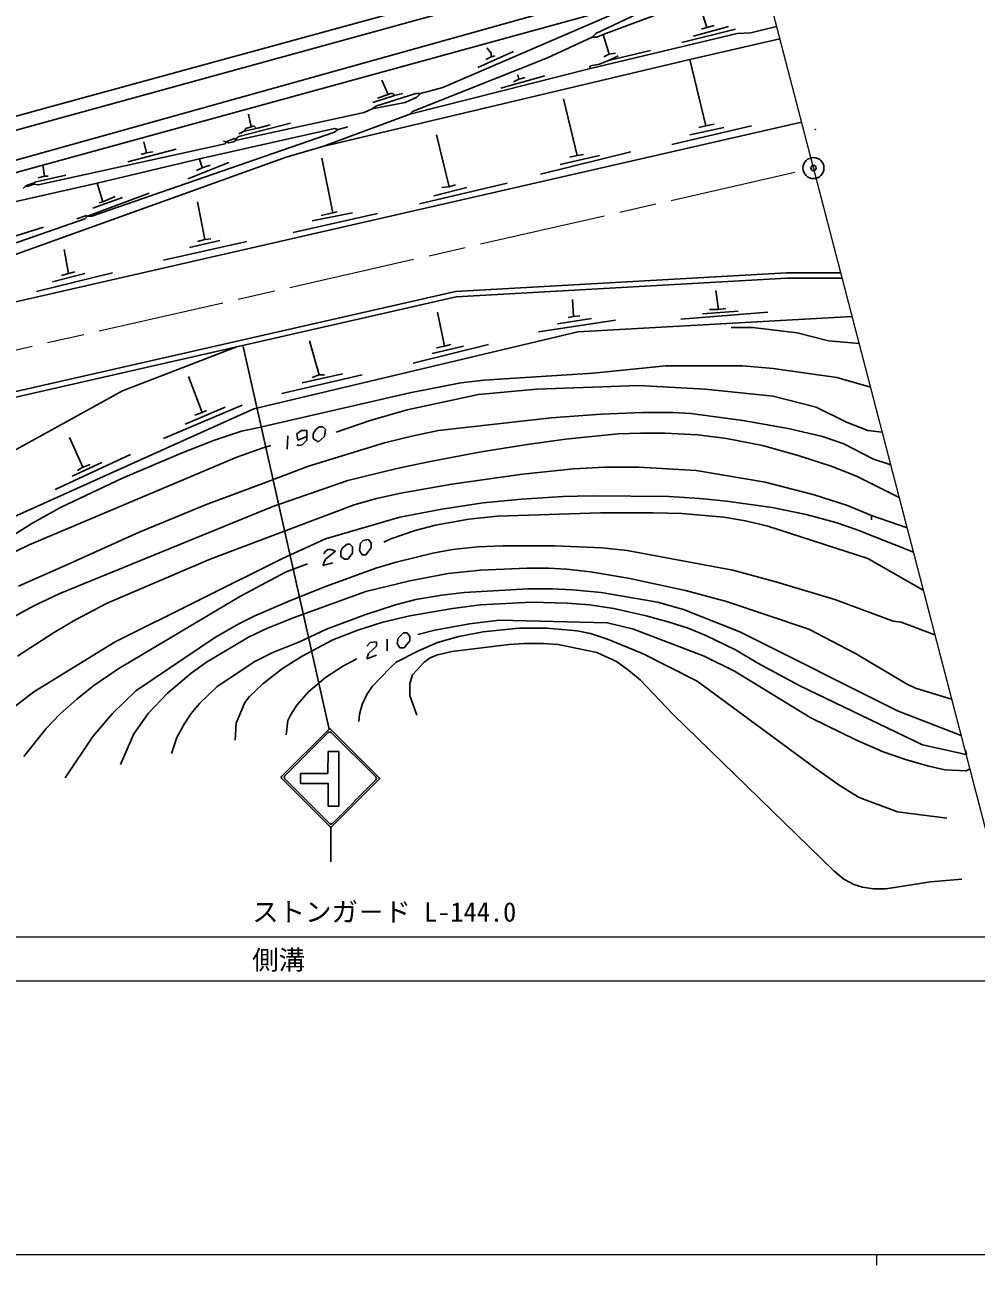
# Model space of a CAD drawing. Units: millimetres, scale not verified. Extents: x -24219 to 615781, y -164916 to 195084.
# Drawn here: x 123216 to 213208, y 19083 to 136346 of the extents above; entities that cross this region are included whole.
import ezdxf
from ezdxf.enums import TextEntityAlignment as Align

# ---------------------------------------------------------------- set-up
doc = ezdxf.new("R2010")
doc.units = ezdxf.units.MM
doc.header["$LTSCALE"] = 1000
doc.header["$PDMODE"] = 32
doc.header["$PDSIZE"] = 500
doc.linetypes.add('CHAIN', pattern=[18.5, 12, -1.5, 3.5, -1.5])
for name, color, linetype, lineweight in [('M-BGD', 7, 'Continuous', 25), ('M-BMK', 2, 'CHAIN', 13), ('M-BMK-HTXT', 7, 'Continuous', 13), ('M-BMK-LINE', 2, 'Continuous', 13), ('M-BMK-SRVR', 3, 'Continuous', 25), ('M-STR-STRC', 7, 'Continuous', 25), ('M-SUV', 7, 'Continuous', 13), ('表記要素_3', 6, 'Continuous', 13)]:
    doc.layers.add(name, color=color, linetype=linetype, lineweight=lineweight)
doc.layers.add('M-OTRS', color=6, linetype='Continuous')
doc.styles.add('ＭＳ ゴシック', font='')
doc.styles.get('ＭＳ ゴシック').set_extended_font_data('MS Gothic')

# ---------------------------------------------------------------- blocks, each defined once
blk = doc.blocks.new('BUHIN1')
at = {"color": 3, "linetype": 'Continuous', "lineweight": 25}
for radius in [995, 30]:
    blk.add_circle((0, 0), radius, dxfattribs=at)

msp = doc.modelspace()

# ---------------------------------------------------------------- linework, layer by layer
at = {"layer": 'M-BGD'}
for p, q in [((191903, 145511), (90027, 117480)), ((188071, 145674), (125502, 128572)), ((192519, 143147), (90619, 114686)), ((185954, 139663), (177233, 135514)), ((189510, 139748), (177911, 135430)), ((182144, 138816), (124909, 123068)), ((162755, 130434), (182144, 138816)), ((187139, 137970), (187732, 136107)), ((189764, 136192), (186462, 135260)), ((187732, 136107), (187224, 135938)), ((188409, 136276), (187732, 136107)), ((194330, 136191), (191881, 135599)), ((176895, 135176), (172661, 133228)), ((190611, 135514), (176725, 132212)), ((177233, 135514), (176895, 135176)), ((177318, 135176), (176895, 135176)), ((177911, 135430), (177318, 135176)), ((177911, 135430), (178503, 133567)), ((190441, 135938), (185361, 134668)), ((194635, 135017), (186123, 133059)), ((191881, 135599), (190611, 135514)), ((169444, 133821), (166057, 132297)), ((166904, 134160), (167327, 133652)), ((182398, 133906), (178419, 132974)), ((186123, 133059), (151410, 124846)), ((172661, 133228), (159877, 128148)), ((167327, 133313), (166819, 133059)), ((167327, 133652), (167327, 133313)), ((167666, 133398), (167327, 133313)), ((177572, 132636), (176725, 132466)), ((178419, 132974), (177572, 132636)), ((178503, 133567), (177995, 133313)), ((179350, 133398), (178419, 132974)), ((179096, 133652), (178503, 133567)), ((186123, 133059), (187647, 126794)), ((176725, 132212), (159623, 127894)), ((172407, 131535), (168259, 130350)), ((169867, 131620), (169952, 131196)), ((170545, 131366), (169952, 131196)), ((176725, 132466), (176641, 132297)), ((176641, 132297), (176725, 132212)), ((156998, 131112), (157591, 129757)), ((160639, 129842), (162755, 130434)), ((169952, 131196), (169444, 130942)), ((156067, 128402), (159199, 128995)), ((158183, 129672), (156151, 128995)), ((160215, 129842), (156405, 128656)), ((157591, 129757), (156575, 129418)), ((157591, 129757), (157760, 129842)), ((157760, 129842), (158014, 129842)), ((158014, 129842), (158183, 129672)), ((158945, 129842), (158183, 129672)), ((159199, 128995), (160300, 129503)), ((160639, 129842), (160215, 129842)), ((160300, 129503), (160639, 129842)), ((174185, 129334), (175455, 124000)), ((125502, 128572), (96123, 120444)), ((155305, 128064), (143282, 125439)), ((144383, 127894), (144637, 126709)), ((159623, 127894), (151410, 124846)), ((156067, 128402), (155305, 128064)), ((156405, 128656), (156067, 128402)), ((159877, 128148), (159623, 127894)), ((112281, 107852), (196689, 127128)), ((148362, 127048), (143451, 125778)), ((144637, 126709), (144129, 126540)), ((144637, 126709), (144891, 126794)), ((144891, 126794), (145145, 126540)), ((146415, 126878), (145145, 126540)), ((153781, 126709), (152849, 126455)), ((191965, 126794), (184430, 125016)), ((187647, 126794), (186970, 126624)), ((188409, 126963), (187647, 126794)), ((152511, 126201), (129566, 118242)), ((139726, 123661), (152511, 126540)), ((142266, 125270), (143028, 125608)), ((143028, 125608), (143113, 125524)), ((143451, 125778), (143113, 125524)), ((143282, 125439), (143113, 125524)), ((143197, 125439), (143113, 125524)), ((143959, 126286), (143451, 126032)), ((144129, 126540), (143959, 126286)), ((145145, 126540), (143959, 126286)), ((152511, 126540), (152849, 126455)), ((152849, 126455), (152511, 126201)), ((162163, 125947), (163348, 121036)), ((189341, 126624), (186123, 125947)), ((142181, 125100), (124486, 121206)), ((137525, 124592), (132953, 123407)), ((134477, 125270), (134731, 124254)), ((135323, 124338), (134731, 124254)), ((142012, 125354), (142266, 125270)), ((142266, 125270), (142181, 125100)), ((142266, 125270), (142520, 125185)), ((142520, 125185), (142943, 125270)), ((142943, 125270), (143197, 125439)), ((151410, 124846), (147939, 123830)), ((180535, 124338), (171984, 122222)), ((147939, 123830), (104505, 108252)), ((139726, 123661), (130074, 121375)), ((134731, 124254), (134223, 124084)), ((142520, 123322), (138625, 121798)), ((139726, 123661), (139980, 122814)), ((151325, 123746), (152341, 118581)), ((177572, 124000), (173847, 123153)), ((175455, 124000), (174778, 123830)), ((176048, 124084), (175455, 124000)), ((124909, 123068), (113733, 120020)), ((127111, 122137), (124147, 121460)), ((125079, 122052), (124486, 121883)), ((124909, 123068), (125079, 122052)), ((125079, 122052), (125417, 122052)), ((139980, 122814), (139472, 122560)), ((140742, 123068), (139980, 122814)), ((130074, 121375), (91127, 112570)), ((123047, 120867), (123301, 121121)), ((123301, 121121), (123978, 121375)), ((123385, 121036), (123301, 121121)), ((124063, 121290), (123385, 121036)), ((123978, 121375), (124063, 121290)), ((124147, 121460), (124063, 121290)), ((124486, 121206), (124063, 121290)), ((130074, 121375), (130582, 119597)), ((168851, 121375), (160554, 119428)), ((165041, 120952), (161909, 120190)), ((163348, 121036), (162671, 120952)), ((163941, 121206), (163348, 121036)), ((134985, 120444), (129143, 118242)), ((132445, 120020), (129651, 119004)), ((131767, 120105), (130582, 119597)), ((130582, 119597), (130243, 119512)), ((139557, 119597), (140234, 116041)), ((156575, 118496), (148616, 116718)), ((154204, 118581), (150394, 117819)), ((152341, 118581), (151241, 118327)), ((152765, 118666), (152341, 118581)), ((96885, 106897), (128889, 117988)), ((128127, 117988), (129058, 118327)), ((128889, 117988), (129143, 118242)), ((129058, 118327), (129143, 118242)), ((129566, 118242), (129143, 118242)), ((124994, 117226), (118221, 115110)), ((140827, 116126), (140234, 116041)), ((126941, 115110), (127365, 112824)), ((144213, 115872), (136339, 114094)), ((141673, 115956), (138795, 115279)), ((140234, 116041), (139557, 115872)), ((131513, 112908), (124317, 111130)), ((128889, 112824), (125841, 112062)), ((127365, 112824), (126687, 112654)), ((127957, 112993), (127365, 112824)), ((163941, 111130), (195267, 112908)), ((200392, 112908), (195267, 112908)), ((195267, 112908), (200392, 112908)), ((164011, 110634), (195281, 112408)), ((195281, 112408), (200522, 112408)), ((103633, 97409), (163941, 111130)), ((103718, 96915), (164011, 110634)), ((175032, 110368), (175117, 108760)), ((188579, 111215), (188833, 109437)), ((162247, 109183), (162925, 105966)), ((193489, 109183), (185277, 108506)), ((190695, 109268), (187309, 109014)), ((187986, 109437), (188833, 109437)), ((189510, 109522), (188833, 109437)), ((179096, 108421), (171815, 107320)), ((176810, 108590), (173593, 108082)), ((175117, 108760), (174609, 108675)), ((175709, 108844), (175117, 108760)), ((201471, 108762), (175540, 107320)), ((175540, 107320), (144891, 100039)), ((190018, 107744), (192050, 107744)), ((192050, 107744), (196283, 107236)), ((196283, 107236), (199247, 106474)), ((132445, 101732), (143337, 105930)), ((150140, 106474), (151071, 103256)), ((167073, 106135), (159961, 104357)), ((164703, 105966), (161739, 105288)), ((162925, 105966), (162163, 105796)), ((163517, 106135), (162925, 105966)), ((202133, 106220), (199247, 106474)), ((155135, 103256), (147515, 101478)), ((153273, 103341), (149463, 102494)), ((151071, 103256), (150394, 103002)), ((151071, 103256), (151579, 103256)), ((176979, 103426), (166650, 102748)), ((183837, 104103), (176979, 103426)), ((191119, 104103), (183837, 104103)), ((193997, 103849), (191119, 104103)), ((200009, 103002), (193997, 103849)), ((138710, 103087), (139980, 99700)), ((164449, 102494), (159623, 101563)), ((166650, 102748), (164449, 102494)), ((171645, 101902), (181297, 102240)), ((181297, 102240), (187563, 101902)), ((203212, 102076), (200009, 103002)), ((103319, 85730), (132445, 101732)), ((159623, 101563), (145229, 98261)), ((159369, 99954), (166142, 101394)), ((166142, 101394), (171645, 101902)), ((187563, 101902), (193997, 101224)), ((193997, 101224), (198061, 100208)), ((144891, 100039), (115088, 86662)), ((143790, 100378), (136339, 97245)), ((142181, 100208), (138371, 98600)), ((139980, 99700), (139303, 99446)), ((140403, 99870), (139980, 99700)), ((155897, 98938), (159369, 99954)), ((181636, 99700), (177741, 99531)), ((184515, 99700), (181636, 99700)), ((186208, 99616), (184515, 99700)), ((198061, 100208), (200940, 98769)), ((152680, 97838), (155897, 98938)), ((173000, 99192), (162332, 98007)), ((177741, 99531), (173000, 99192)), ((191119, 98938), (186208, 99616)), ((195437, 98176), (191119, 98938)), ((200940, 98769), (202972, 98007)), ((127449, 97330), (128719, 94536)), ((143705, 97922), (141165, 97076)), ((145229, 98261), (143705, 97922)), ((148108, 97499), (148023, 96229)), ((149378, 98007), (148955, 97668)), ((148955, 97668), (149039, 97076)), ((149039, 97076), (149886, 97414)), ((149886, 98007), (149378, 98007)), ((149886, 97414), (149886, 98007)), ((149886, 97414), (149886, 97076)), ((150479, 97668), (150733, 98092)), ((150479, 97330), (150479, 97668)), ((150563, 97160), (150479, 97330)), ((150733, 98092), (151071, 98346)), ((151579, 97414), (150987, 96906)), ((151071, 98346), (151410, 98346)), ((151410, 98346), (151664, 98092)), ((151664, 98092), (151579, 97414)), ((159961, 97499), (157252, 96822)), ((162332, 98007), (159961, 97499)), ((179350, 97668), (174355, 97160)), ((181467, 97753), (179350, 97668)), ((183753, 97753), (181467, 97753)), ((186885, 97584), (183753, 97753)), ((189595, 97245), (186885, 97584)), ((198654, 97414), (195437, 98176)), ((200686, 96737), (198654, 97414)), ((202972, 98007), (204318, 97828)), ((141165, 97076), (138117, 95890)), ((145653, 96314), (143282, 95467)), ((146499, 96568), (145653, 96314)), ((149124, 96568), (148955, 96652)), ((149463, 96652), (149124, 96568)), ((149886, 97076), (149463, 96652)), ((157252, 96822), (150055, 94620)), ((150987, 96906), (150563, 97160)), ((170545, 96652), (166396, 95975)), ((174355, 97160), (170545, 96652)), ((192981, 96568), (189595, 97245)), ((196368, 95636), (192981, 96568)), ((203480, 95298), (200686, 96737)), ((143282, 95467), (123639, 87170)), ((133207, 95721), (126095, 92419)), ((138117, 95890), (132529, 93520)), ((161401, 95044), (158268, 94366)), ((166396, 95975), (161401, 95044)), ((199501, 94620), (196368, 95636)), ((205119, 94751), (203480, 95298)), ((130497, 94959), (127703, 93689)), ((128719, 94536), (128211, 94197)), ((129397, 94790), (128719, 94536)), ((150055, 94620), (146245, 93181)), ((158268, 94366), (153781, 93266)), ((170291, 93858), (163602, 92927)), ((175117, 94366), (170291, 93858)), ((178080, 94536), (175117, 94366)), ((181297, 94536), (178080, 94536)), ((186716, 94197), (181297, 94536)), ((193235, 93096), (186716, 94197)), ((201871, 93689), (199501, 94620)), ((132529, 93520), (126603, 90726)), ((146245, 93181), (140319, 90980)), ((153781, 93266), (146669, 90810)), ((163602, 92927), (158776, 92080)), ((197892, 91911), (193235, 93096)), ((205923, 91664), (201871, 93689)), ((156490, 91572), (154373, 90980)), ((158776, 92080), (156490, 91572)), ((170206, 91488), (166565, 91149)), ((174101, 91742), (170206, 91488)), ((176895, 91826), (174101, 91742)), ((184176, 91742), (176895, 91826)), ((187055, 91572), (184176, 91742)), ((189595, 91318), (187055, 91572)), ((201025, 90895), (197892, 91911)), ((126603, 90726), (123893, 89202)), ((146669, 90810), (126518, 82598)), ((140319, 90980), (133969, 88355)), ((154373, 90980), (147177, 88270)), ((162671, 90556), (158691, 89794)), ((166565, 91149), (162671, 90556)), ((193913, 90726), (189595, 91318)), ((197130, 90048), (193913, 90726)), ((203311, 89964), (201025, 90895)), ((123893, 89202), (120761, 87254)), ((158691, 89794), (151664, 87762)), ((162078, 89032), (165211, 89625)), ((165211, 89625), (167920, 89879)), ((167920, 89879), (177657, 90218)), ((177657, 90218), (182652, 90218)), ((182652, 90218), (185361, 90133)), ((185361, 90133), (189341, 89794)), ((189341, 89794), (191373, 89456)), ((191373, 89456), (193489, 88948)), ((199924, 89286), (197130, 90048)), ((201956, 88609), (199924, 89286)), ((203311, 89964), (206674, 88777)), ((203311, 89964), (203311, 89540)), ((133969, 88355), (127195, 85307)), ((147177, 88270), (140742, 85815)), ((157845, 87762), (160131, 88524)), ((160131, 88524), (162078, 89032)), ((193489, 88948), (202972, 85900)), ((207266, 86504), (201956, 88609)), ((123639, 87170), (121184, 85984)), ((151664, 87762), (147600, 85900)), ((153103, 86577), (153273, 86916)), ((153273, 86916), (153696, 87254)), ((153696, 87254), (153950, 87254)), ((153950, 87254), (154204, 87000)), ((154204, 87000), (154204, 86408)), ((154881, 86662), (154966, 87339)), ((154966, 87339), (155220, 87593)), ((155220, 87593), (155728, 87678)), ((155982, 86916), (155474, 86238)), ((155728, 87678), (155982, 87339)), ((155982, 87339), (155982, 86916)), ((157167, 87424), (157845, 87762)), ((163687, 86746), (166057, 87000)), ((166057, 87000), (168428, 87085)), ((168428, 87085), (173339, 87085)), ((173339, 87085), (177826, 86916)), ((177826, 86916), (180197, 86662)), ((140742, 85815), (131005, 81666)), ((147600, 85900), (131767, 78026)), ((151664, 85815), (151410, 85222)), ((151495, 86323), (151664, 86577)), ((151664, 86577), (151918, 86746)), ((152595, 86577), (151664, 85815)), ((151918, 86746), (152172, 86746)), ((152172, 86746), (152595, 86577)), ((153103, 86069), (153103, 86577)), ((153442, 85815), (153103, 86069)), ((153781, 85815), (153442, 85815)), ((154204, 86408), (153781, 85815)), ((155135, 86238), (154881, 86662)), ((155474, 86238), (155135, 86238)), ((158353, 85561), (161824, 86408)), ((161824, 86408), (163687, 86746)), ((180197, 86662), (190187, 84799)), ((202972, 85900), (208201, 82912)), ((127195, 85307), (122623, 83275)), ((147939, 84630), (143621, 82344)), ((149971, 85392), (147939, 84630)), ((151410, 85222), (152341, 85476)), ((151749, 83275), (156405, 84968)), ((156405, 84968), (158353, 85561)), ((159623, 83783), (163263, 84460)), ((163263, 84460), (166311, 84799)), ((166311, 84799), (170714, 84968)), ((170714, 84968), (172746, 84968)), ((172746, 84968), (174439, 84884)), ((174439, 84884), (176725, 84630)), ((176725, 84630), (180281, 84037)), ((190187, 84799), (194251, 83698)), ((148362, 81920), (151749, 83275)), ((155474, 82767), (159623, 83783)), ((180281, 84037), (185700, 82852)), ((194251, 83698), (199839, 82005)), ((126518, 82598), (124063, 81412)), ((143621, 82344), (132106, 75486)), ((148701, 80312), (155474, 82767)), ((160215, 82005), (162671, 82428)), ((162671, 82428), (164787, 82682)), ((164787, 82682), (170799, 83021)), ((170799, 83021), (173085, 83021)), ((173085, 83021), (175032, 82936)), ((175032, 82936), (177741, 82682)), ((177741, 82682), (183075, 81751)), ((185700, 82852), (189595, 81836)), ((124063, 81412), (121438, 79973)), ((131005, 81666), (127957, 80058)), ((148362, 81920), (144975, 80481)), ((155389, 80566), (158268, 81497)), ((158268, 81497), (160215, 82005)), ((159623, 80481), (163687, 81158)), ((163687, 81158), (166311, 81497)), ((166311, 81497), (171137, 81751)), ((171137, 81751), (174524, 81666)), ((174524, 81666), (176641, 81497)), ((176641, 81497), (178927, 81158)), ((178927, 81158), (181975, 80481)), ((183075, 81751), (185531, 81074)), ((185531, 81074), (190865, 78957)), ((189595, 81836), (197384, 79211)), ((199839, 82005), (205343, 79973)), ((127957, 80058), (125925, 78872)), ((144975, 80481), (143451, 79719)), ((148701, 80312), (146161, 79296)), ((151749, 79211), (155389, 80566)), ((154712, 79126), (157083, 79888)), ((157083, 79888), (159623, 80481)), ((165295, 79719), (168089, 80058)), ((168089, 80058), (178334, 79804)), ((178334, 79804), (180789, 79211)), ((181975, 80481), (184176, 79888)), ((184176, 79888), (185954, 79296)), ((205343, 79973), (206105, 79888)), ((206105, 79888), (209304, 78678)), ((125925, 78872), (122539, 76671)), ((143451, 79719), (141250, 78449)), ((146161, 79296), (144383, 78449)), ((149209, 78026), (151749, 79211)), ((152341, 78195), (154712, 79126)), ((158522, 78364), (159030, 78872)), ((159030, 78872), (159369, 78872)), ((159369, 78872), (159623, 78534)), ((160385, 78703), (161993, 79126)), ((161993, 79126), (165295, 79719)), ((164279, 78534), (166565, 78957)), ((166565, 78957), (169952, 79296)), ((169952, 79296), (172577, 79296)), ((172577, 79296), (175455, 79042)), ((175455, 79042), (176725, 78788)), ((176725, 78788), (178334, 78280)), ((180789, 79211), (187478, 76671)), ((185954, 79296), (187647, 78618)), ((187647, 78618), (190441, 77264)), ((190865, 78957), (205766, 71506)), ((197384, 79211), (201787, 76925)), ((131767, 78026), (124063, 73284)), ((141250, 78449), (133715, 73369)), ((144383, 78449), (140403, 76078)), ((149209, 78026), (146669, 77010)), ((149463, 76671), (152341, 78195)), ((155559, 77602), (155897, 77941)), ((156490, 77602), (155728, 76925)), ((155897, 77941), (156490, 78026)), ((156490, 78026), (156490, 77602)), ((157506, 78280), (157506, 77179)), ((158437, 77856), (158522, 78364)), ((158691, 77433), (158437, 77856)), ((159115, 77433), (158691, 77433)), ((159623, 78110), (159115, 77433)), ((159623, 78534), (159623, 78110)), ((160469, 77179), (162247, 77941)), ((162247, 77941), (164279, 78534)), ((163602, 77094), (169021, 77772)), ((169021, 77772), (170460, 77856)), ((170460, 77856), (172238, 77856)), ((172238, 77856), (173677, 77772)), ((173677, 77772), (177318, 77010)), ((178334, 78280), (181636, 76925)), ((146669, 77010), (144975, 76163)), ((149463, 76671), (147600, 75486)), ((154627, 76417), (153357, 75740)), ((155728, 76925), (155559, 76417)), ((155559, 76417), (156490, 76756)), ((158353, 76078), (160469, 77179)), ((160977, 76078), (161570, 76502)), ((161570, 76502), (162163, 76756)), ((162163, 76756), (163602, 77094)), ((177318, 77010), (179181, 76163)), ((181636, 76925), (186801, 74300)), ((187478, 76671), (190357, 75232)), ((190441, 77264), (192558, 75994)), ((201787, 76925), (206613, 74046)), ((132106, 75486), (129735, 73877)), ((138964, 75062), (136678, 73115)), ((140403, 76078), (138964, 75062)), ((144975, 76163), (141419, 73792)), ((147600, 75486), (145737, 74046)), ((153357, 75740), (151664, 74639)), ((156067, 73792), (157760, 75570)), ((157760, 75570), (158353, 76078)), ((159877, 74893), (160977, 76078)), ((179181, 76163), (180366, 75316)), ((180366, 75316), (181467, 74385)), ((190357, 75232), (197553, 70829)), ((192558, 75994), (196453, 73877)), ((129735, 73877), (128127, 72607)), ((145737, 74046), (144467, 72861)), ((151664, 74639), (150055, 73284)), ((159623, 74046), (159877, 74893)), ((159623, 72946), (159623, 74046)), ((181467, 74385), (184515, 71168)), ((186801, 74300), (193489, 69390)), ((196453, 73877), (208137, 68289)), ((206613, 74046), (207459, 73623)), ((124063, 73284), (121861, 71591)), ((133715, 73369), (131513, 71252)), ((136678, 73115), (134900, 71252)), ((141419, 73792), (139726, 72184)), ((144467, 72861), (144044, 72268)), ((150055, 73284), (148955, 72014)), ((155135, 72099), (155559, 73030)), ((155559, 73030), (156067, 73792)), ((160300, 71083), (159623, 72946)), ((207459, 73623), (210885, 72606)), ((128127, 72607), (126518, 71168)), ((139726, 72184), (138964, 71252)), ((144044, 72268), (143197, 70321)), ((148955, 72014), (148362, 71083)), ((154881, 71168), (155135, 72099)), ((126518, 71168), (125248, 69813)), ((131513, 71252), (129651, 69051)), ((134900, 71252), (133545, 69305)), ((138964, 71252), (138287, 70236)), ((148108, 70575), (147939, 69220)), ((148362, 71083), (148108, 70575)), ((154797, 70490), (154881, 71168)), ((184515, 71168), (199755, 56351)), ((197553, 70829), (201871, 68712)), ((205766, 71506), (211778, 69174)), ((125248, 69813), (123131, 67188)), ((133545, 69305), (132275, 66426)), ((138287, 70236), (137609, 68966)), ((143197, 70321), (143113, 68712)), ((193489, 69390), (198061, 66003)), ((129651, 69051), (127026, 65156)), ((137609, 68966), (137101, 67442)), ((201871, 68712), (204411, 67612)), ((208137, 68289), (212249, 67367)), ((204411, 67612), (206613, 66850)), ((206613, 66850), (208729, 66257)), ((212201, 67781), (212285, 67358)), ((198061, 66003), (200347, 64394)), ((208729, 66257), (210253, 65918)), ((210253, 65918), (212285, 65834)), ((212285, 65834), (212606, 65994)), ((200347, 64394), (202125, 63294)), ((202125, 63294), (205766, 61939)), ((205766, 61939), (210423, 61346)), ((199755, 56351), (200686, 55589)), ((200686, 55589), (201617, 55081)), ((204665, 54658), (208899, 55335)), ((208899, 55335), (211862, 55589)), ((201617, 55081), (202464, 54827)), ((202464, 54827), (203480, 54658)), ((203480, 54658), (204665, 54658))]:
    msp.add_line(p, q, dxfattribs=at)
at = {"layer": 'M-BMK'}
msp.add_line((94175, 99192), (196840, 122584), dxfattribs=at)
at = {"layer": 'M-BMK-HTXT'}
for p, q in [((103573, 50115), (216740, 50115)), ((88301, 45976), (217818, 45976))]:
    msp.add_line(p, q, dxfattribs=at)
at = {"layer": 'M-BMK-LINE'}
msp.add_line((218974, 41534), (190864, 149504), dxfattribs=at)
at = {"layer": 'M-OTRS'}
msp.add_point((197815, 122807), dxfattribs=at)
at = {"layer": 'M-STR-STRC'}
for p, q in [((143882, 105943), (151994, 69771)), ((151994, 69771), (147492, 65269)), ((151923, 69446), (147817, 65339)), ((156737, 65169), (152136, 69771)), ((156412, 65240), (152206, 69446)), ((151884, 65576), (151906, 67642)), ((151906, 67642), (152905, 67642)), ((152905, 62490), (152905, 67642)), ((147492, 65127), (152094, 60526)), ((147817, 65057), (152023, 60851)), ((149296, 65576), (151884, 65576)), ((149296, 64623), (149296, 65576)), ((149296, 64623), (151929, 64623)), ((151906, 64623), (151906, 62490)), ((152235, 60526), (156737, 65028)), ((156412, 64957), (152306, 60851)), ((151906, 62490), (152905, 62490)), ((152165, 60496), (152165, 57222))]:
    msp.add_line(p, q, dxfattribs=at)
for centre, radius, start, end in [((152065, 69304), 200, 45, 135), ((152065, 69700), 100, 45, 135), ((147563, 65198), 100, 135, 225), ((147959, 65198), 200, 135, 225), ((156271, 65098), 200, 315, 45), ((156667, 65098), 100, 315, 45), ((152165, 60992), 200, 225, 315), ((152165, 60596), 100, 225, 315)]:
    msp.add_arc(centre, radius, start, end, dxfattribs=at)
at = {"layer": 'M-SUV'}
for p, q in [((-24219, 20083), (514781, 20083)), ((203781, 20084), (203781, 19083))]:
    msp.add_line(p, q, dxfattribs=at)
at = {"layer": '表記要素_3'}
for radius in [31.2, 25, 18.8, 12.5, 6.2]:
    msp.add_circle((197987, 126463), radius, dxfattribs=at)

# ---------------------------------------------------------------- block references
at = {"layer": 'M-BMK-SRVR'}
msp.add_blockref('BUHIN1', (197815, 122806), dxfattribs=at)

# ---------------------------------------------------------------- texts
at = {"layer": 'M-BMK-HTXT', "style": 'ＭＳ ゴシック'}
for s, p in [('ストンガ－ド L-144.0', (144726, 51015)), ('側溝', (144726, 46476))]:
    msp.add_text(s, height=1833, dxfattribs=at).set_placement(p, align=Align.BOTTOM_LEFT)

doc.saveas('drawing.dxf')
